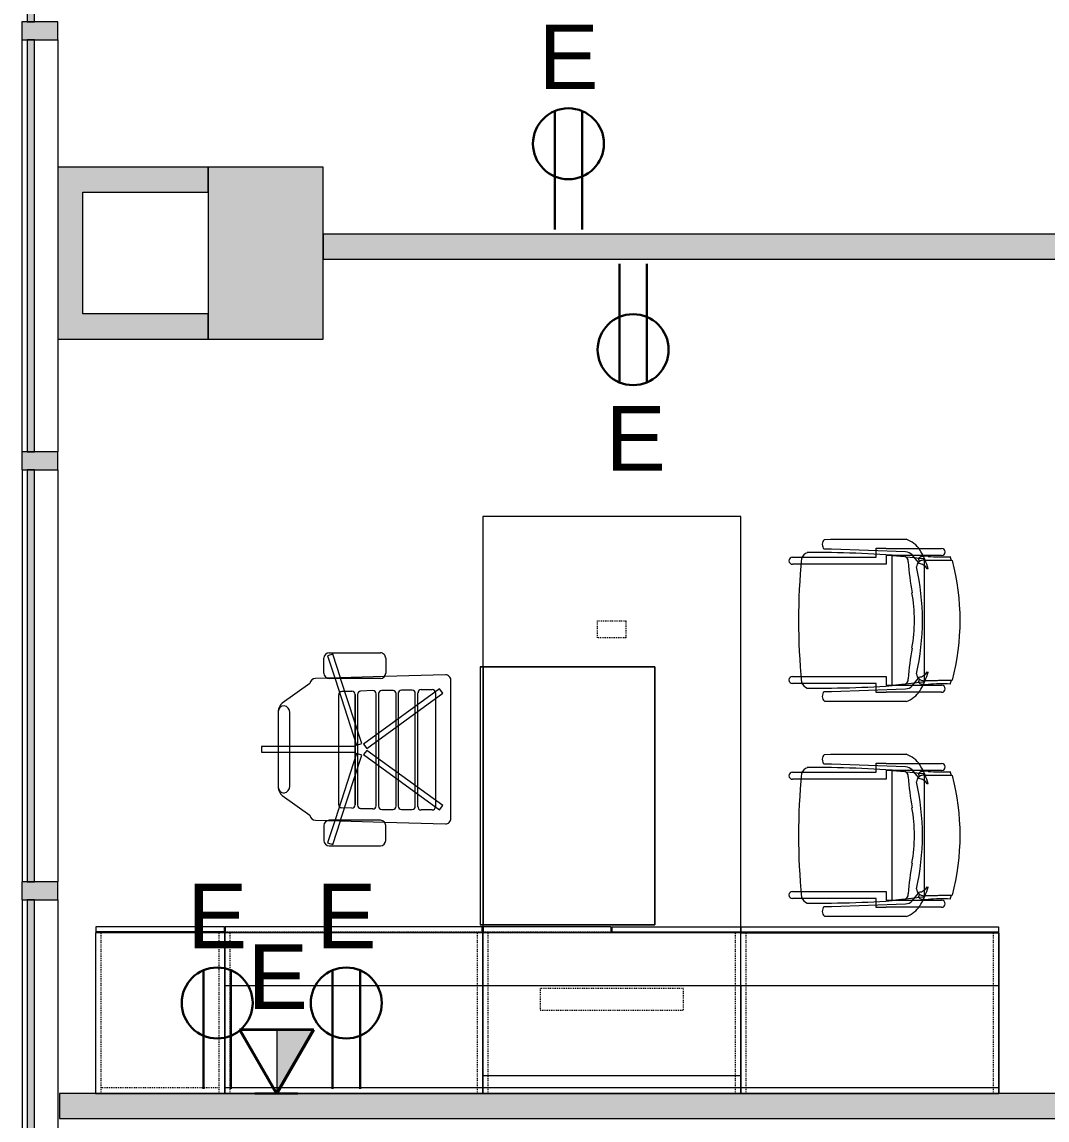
# Model space of a CAD drawing. Header units: inches. Extents: x 1180 to 3050, y -149 to 1363.
# Drawn here: x 1180.4 to 1323.4, y 482.8 to 636 of the extents above; entities that cross this region are included whole.
import ezdxf

# ---------------------------------------------------------------- set-up
doc = ezdxf.new("R2010")
doc.units = ezdxf.units.IN
doc.header["$MEASUREMENT"] = 0
doc.linetypes.add('Dash', pattern=[0.25, 0.125, -0.125])
for name, color, linetype, lineweight in [('A-ANNO-NOTE', 131, 'Continuous', 30), ('A-COLS', 52, 'Continuous', 13), ('A-GLAZ-CURT', 52, 'Continuous', 13), ('A-GLAZ-CWMG', 51, 'Continuous', 13), ('A-WALL-PATT', 111, 'Continuous', 13), ('I-FURN', 30, 'Continuous', 9), ('I-FURN-PNLS', 30, 'Dash', 9), ('I-WALL', 2, 'Continuous', 13)]:
    doc.layers.add(name, color=color, linetype=linetype, lineweight=lineweight)
doc.styles.add('Swis721 Lt BT', font='swissl.ttf', dxfattribs={"height": 9})

# ---------------------------------------------------------------- blocks, each defined once
blk = doc.blocks.new('Column Set - Column Set-6509051-FIRST FLOOR POWER _ SIGNAL')
at = {"layer": 'A-COLS', "lineweight": 9}
h = blk.add_hatch(color=7, dxfattribs=at)
h.paths.add_polyline_path([(3038.48, -123.25), (3038.48, -107.25), (3019.98, -107.25), (3019.98, -123.25)], flags=0)
h.paths.add_polyline_path([(2642.36, -123.25), (2651.67, -123.25), (2651.67, -107.25), (2642.36, -107.25)], flags=0)
h.paths.add_polyline_path([(2666.36, -123.25), (2666.36, -107.25), (2655.17, -107.25), (2655.17, -123.25)], flags=0)
h.paths.add_polyline_path([(2411.67, -123.25), (2411.67, -107.25), (2402.36, -107.25), (2402.36, -123.25)], flags=0)
h.paths.add_polyline_path([(2426.36, -123.25), (2426.36, -107.25), (2415.17, -107.25), (2415.17, -123.25)], flags=0)
h.paths.add_polyline_path([(2175.17, -123.25), (2186.36, -123.25), (2186.36, -107.25), (2175.17, -107.25), (2175.17, -115.8)], flags=0)
h.paths.add_polyline_path([(2162.36, -123.25), (2171.67, -123.25), (2171.67, -107.25), (2162.36, -107.25)], flags=0)
h.paths.add_polyline_path([(1922.3, -123.25), (1931.67, -123.25), (1931.67, -107.25), (1922.3, -107.25)], flags=0)
h.paths.add_polyline_path([(1935.17, -123.25), (1946.3, -123.25), (1946.3, -107.25), (1935.17, -107.25), (1935.17, -115.84)], flags=0)
h.paths.add_polyline_path([(1586.3, -123.25), (1586.3, -107.25), (1562.3, -107.25), (1562.3, -123.25), (1566.26, -123.25)], flags=0)
h.paths.add_polyline_path([(1571.47, 54.24), (1582.78, 65.55), (1565.81, 82.52), (1554.5, 71.21), (1567.73, 57.98)], flags=0)
h.paths.add_polyline_path([(3038.48, 111.75), (3038.48, 135.75), (3019.98, 135.75), (3019.98, 111.75), (3020.29, 111.75)], flags=0)
h.paths.add_polyline_path([(2642.36, 111.75), (2666.36, 111.75), (2666.36, 117.5), (2666.31, 117.5), (2666.31, 123.5), (2666.36, 123.5), (2666.36, 135.75), (2642.36, 135.75)], flags=0)
h.paths.add_polyline_path([(2882.36, 111.75), (2906.36, 111.75), (2906.36, 116.09), (2906.29, 116.09), (2906.29, 135.75), (2882.36, 135.75), (2882.36, 117.5)], flags=0)
h.paths.add_polyline_path([(2402.36, 111.75), (2426.36, 111.75), (2426.36, 135.75), (2402.36, 135.75), (2402.36, 123.07)], flags=0)
h.paths.add_polyline_path([(2162.36, 111.75), (2186.36, 111.75), (2186.36, 135.75), (2162.36, 135.75)], flags=0)
h.paths.add_polyline_path([(1922.3, 111.75), (1946.3, 111.75), (1946.3, 135.75), (1922.3, 135.75)], flags=0)
h.paths.add_polyline_path([(1681.4, 111.75), (1705.4, 111.75), (1705.4, 135.75), (1681.4, 135.75)], flags=0)
h.paths.add_polyline_path([(1401.76, 223.95), (1413.08, 235.26), (1396.11, 252.23), (1384.79, 240.92), (1398.32, 227.38)], flags=0)
h.paths.add_polyline_path([(1206.4, 231.75), (1222.4, 231.75), (1222.4, 255.75), (1206.4, 255.75)], flags=0)
h.paths.add_polyline_path([(3038.48, 351.75), (3038.48, 375.75), (3019.98, 375.75), (3019.98, 351.75), (3020.29, 351.75)], flags=0)
h.paths.add_polyline_path([(2886.54, 351.75), (2906.29, 351.75), (2906.29, 360.9), (2906.36, 360.9), (2906.36, 366.59), (2906.29, 366.59), (2906.29, 375.75), (2882.36, 375.75), (2882.36, 351.75)], flags=0)
h.paths.add_polyline_path([(2666.31, 351.75), (2666.36, 351.75), (2666.36, 364), (2666.31, 364), (2666.31, 370), (2666.36, 370), (2666.36, 375.75), (2642.36, 375.75), (2642.36, 351.75)], flags=0)
h.paths.add_polyline_path([(2402.36, 351.75), (2426.36, 351.75), (2426.36, 375.75), (2402.36, 375.75)], flags=0)
h.paths.add_polyline_path([(2178.1, 351.75), (2186.36, 351.75), (2186.36, 373.75), (2162.36, 373.75), (2162.36, 351.75), (2169.13, 351.75)], flags=0)
h.paths.add_polyline_path([(1946.3, 351.75), (1946.3, 373.75), (1922.3, 373.75), (1922.3, 351.75)], flags=0)
h.paths.add_polyline_path([(1465.4, 351.75), (1465.4, 375.75), (1441.4, 375.75), (1441.4, 351.75)], flags=0)
h.paths.add_polyline_path([(2014.17, 433.88), (2016.66, 439.88), (2008.17, 439.88)], flags=0)
h.paths.add_polyline_path([(2016.66, 439.88), (2020.17, 439.88), (2031.14, 450.85), (2024.07, 457.92), (2011.34, 445.19), (2015.59, 440.95)], flags=0)
h.paths.add_polyline_path([(2067.91, 487.62), (2084.88, 504.59), (2077.81, 511.66), (2060.84, 494.69), (2063.67, 491.86)], flags=0)
h.paths.add_polyline_path([(2163.48, 511.88), (2186.36, 511.88), (2186.36, 535.75), (2162.36, 535.75), (2162.36, 512.6)], flags=0)
h.paths.add_polyline_path([(1930.03, 518.02), (1947, 534.99), (1939.93, 542.07), (1922.95, 525.09), (1927.2, 520.85)], flags=0)
h.paths.add_polyline_path([(2118.15, 553.34), (2129.47, 564.66), (2120.98, 573.14), (2109.67, 561.83), (2113.69, 557.8)], flags=0)
h.paths.add_polyline_path([(1983.77, 571.76), (2000.74, 588.73), (1993.67, 595.81), (1976.69, 578.83), (1978.11, 577.42)], flags=0)
h.paths.add_polyline_path([(1856.49, 591.56), (1873.46, 608.53), (1866.39, 615.6), (1849.42, 598.63), (1856.08, 591.97)], flags=0)
h.paths.add_polyline_path([(2886.54, 591.75), (2906.29, 591.75), (2906.29, 611.15), (2906.36, 611.15), (2906.36, 615.75), (2882.36, 615.75), (2882.36, 591.75)], flags=0)
h.paths.add_polyline_path([(3038.48, 591.75), (3038.48, 615.75), (3019.98, 615.75), (3019.98, 591.75), (3036.81, 591.75)], flags=0)
h.paths.add_polyline_path([(2666.36, 591.75), (2666.36, 615.75), (2642.36, 615.75), (2642.36, 591.75), (2661.13, 591.75)], flags=0)
h.paths.add_polyline_path([(2426.36, 591.75), (2426.36, 615.75), (2402.36, 615.75), (2402.36, 591.75), (2408.36, 591.75)], flags=0)
h.paths.add_polyline_path([(1684.58, 591.75), (1705.35, 591.75), (1705.35, 615.75), (1704.32, 615.75), (1704.32, 615.57), (1696.32, 615.57), (1696.32, 615.75), (1681.4, 615.75), (1681.4, 591.75)], flags=0)
h.paths.add_polyline_path([(1465.4, 591.75), (1465.4, 615.75), (1441.4, 615.75), (1441.4, 591.75), (1456.03, 591.75)], flags=0)
h.paths.add_polyline_path([(1206.4, 591.75), (1222.4, 591.75), (1222.4, 615.75), (1206.4, 615.75), (1206.4, 605)], flags=0)
h.paths.add_polyline_path([(1910.23, 645.3), (1927.2, 662.27), (1920.13, 669.34), (1903.16, 652.37)], flags=0)
h.paths.add_polyline_path([(1783.65, 664.39), (1800.63, 681.37), (1793.55, 688.44), (1776.58, 671.47)], flags=0)
h.paths.add_polyline_path([(2056.6, 665.81), (2065.08, 674.29), (2048.11, 691.26), (2039.63, 682.78), (2049.29, 673.12)], flags=0)
h.paths.add_polyline_path([(1837.39, 718.13), (1854.37, 735.11), (1847.29, 742.18), (1830.32, 725.21), (1834.57, 720.96)], flags=0)
h.paths.add_polyline_path([(1990.13, 732.28), (1998.62, 740.76), (1981.64, 757.73), (1973.16, 749.25), (1989.31, 733.09)], flags=0)
h.paths.add_polyline_path([(2163.86, 743.75), (2180.44, 743.75), (2183.07, 761.75), (2160.36, 761.75), (2160.36, 744.08)], flags=0)
h.paths.add_polyline_path([(2184.36, 743.75), (2184.36, 761.75), (2183.36, 761.75), (2183.36, 743.75)], flags=0)
h.paths.add_polyline_path([(1705.4, 831.75), (1705.4, 855.75), (1681.4, 855.75), (1681.4, 831.75)], flags=0)
h.paths.add_polyline_path([(1206.4, 831.75), (1222.4, 831.75), (1222.4, 855.75), (1206.4, 855.75)], flags=0)
h.paths.add_polyline_path([(1465.4, 831.75), (1465.4, 855.75), (1441.4, 855.75), (1441.4, 831.75)], flags=0)
h.paths.add_polyline_path([(3019.98, 853.75), (3038.48, 853.75), (3038.48, 871.75), (3043.98, 874.5), (3043.98, 877.75), (3019.98, 877.75), (3019.98, 862.5)], flags=0)
h.paths.add_polyline_path([(2882.36, 853.75), (2906.36, 853.75), (2906.36, 877.75), (2882.36, 877.75), (2882.36, 865.49)], flags=0)
h.paths.add_polyline_path([(2650.11, 853.75), (2666.36, 853.75), (2666.36, 877.75), (2642.36, 877.75), (2642.36, 853.75)], flags=0)
h.paths.add_polyline_path([(2402.36, 853.75), (2426.36, 853.75), (2426.36, 877.75), (2402.36, 877.75)], flags=0)
h.paths.add_polyline_path([(2184.36, 859.75), (2184.36, 877.75), (2160.36, 877.75), (2160.36, 859.75), (2178.1, 859.75)], flags=0)
h.paths.add_polyline_path([(1946.9, 871.75), (1946.9, 895.75), (1928.9, 895.75), (1928.9, 871.75)], flags=0)
h.paths.add_polyline_path([(1922.9, 1071.75), (1946.9, 1071.75), (1946.9, 1095.75), (1922.9, 1095.75)], flags=0)
h.paths.add_polyline_path([(1705.4, 1071.75), (1705.4, 1095.75), (1681.4, 1095.75), (1681.4, 1071.75)], flags=0)
h.paths.add_polyline_path([(1441.4, 1071.75), (1465.4, 1071.75), (1465.4, 1095.75), (1441.4, 1095.75), (1441.4, 1073.89)], flags=0)
h.paths.add_polyline_path([(1212.03, 1071.75), (1222.4, 1071.75), (1222.4, 1095.75), (1206.4, 1095.75), (1206.4, 1071.75), (1208.68, 1071.75)], flags=0)
h.paths.add_polyline_path([(1922.9, 1191.75), (1946.9, 1191.75), (1946.9, 1215.75), (1922.9, 1215.75)], flags=0)
h.paths.add_polyline_path([(1946.9, 1338.25), (1946.9, 1356.25), (1940.4, 1356.25), (1938.9, 1354.75), (1922.9, 1354.75), (1922.9, 1338.25)], flags=0)
h.paths.add_polyline_path([(1799.9, 1338.25), (1823.9, 1338.25), (1823.87, 1354.75), (1799.9, 1354.75)], flags=0)
h.paths.add_polyline_path([(1705.4, 1338.25), (1705.4, 1354.75), (1681.4, 1354.75), (1681.4, 1338.25), (1695.06, 1338.25)], flags=0)
h.paths.add_polyline_path([(1566.26, 1338.25), (1586.9, 1338.25), (1586.9, 1354.75), (1562.9, 1354.75), (1562.9, 1338.25)], flags=0)
h.paths.add_polyline_path([(1185.4, 1338.25), (1222.4, 1338.25), (1222.4, 1354.75), (1185.4, 1354.75)], flags=0)
h.paths.add_polyline_path([(1445.44, 1338.25), (1465.4, 1338.25), (1465.4, 1354.75), (1441.4, 1354.75), (1441.4, 1338.25)], flags=0)
h.paths.add_polyline_path([(1340.84, 1338.25), (1343.9, 1338.25), (1343.9, 1354.75), (1319.9, 1354.75), (1319.9, 1338.25)], flags=0)
at = {"layer": 'A-COLS', "color": 8, "lineweight": 20}
for p, q in [((1222.4, 615.75), (1206.4, 615.75)), ((1206.4, 615.75), (1206.4, 591.75)), ((1222.4, 591.75), (1222.4, 615.75)), ((1206.4, 591.75), (1222.4, 591.75))]:
    blk.add_line(p, q, dxfattribs=at)
blk = doc.blocks.new('System Panel - Glazed-6522019-FIRST FLOOR POWER _ SIGNAL')
at = {"layer": 'A-GLAZ-CURT', "lineweight": 9}
blk.add_hatch(color=7, dxfattribs=at).paths.add_polyline_path([(-28.75, 1.75), (-28.75, 0.75), (28.75, 0.75), (28.75, 1.75), (4.96, 1.75)], flags=0)
at = {"layer": 'A-GLAZ-CURT', "color": 8, "lineweight": 20}
for p, q in [((28.75, 1.75), (-28.75, 1.75)), ((-28.75, 1.75), (-28.75, 0.75)), ((28.75, 0.75), (28.75, 1.75)), ((-28.75, 0.75), (28.75, 0.75))]:
    blk.add_line(p, q, dxfattribs=at)
blk = doc.blocks.new('Rectangular Mullion - 2_5_ x 5_ rectangular-6520307-FIRST FLOOR POWER _ SIGNAL')
at = {"layer": 'A-GLAZ-CWMG', "lineweight": 9}
blk.add_hatch(color=7, dxfattribs=at).paths.add_polyline_path([(1.25, -2.5), (-1.25, -2.5), (-1.25, 2.5), (1.25, 2.5), (1.25, -1.75)], flags=0)
at = {"layer": 'A-GLAZ-CWMG', "color": 8, "lineweight": 20}
for p, q in [((-1.25, 2.5), (1.25, 2.5)), ((-1.25, -2.5), (-1.25, 2.5)), ((1.25, 2.5), (1.25, -2.5)), ((1.25, -2.5), (-1.25, -2.5))]:
    blk.add_line(p, q, dxfattribs=at)
blk = doc.blocks.new('Rectangular Mullion - 2_5_ x 5_ rectangular-V6-FIRST FLOOR POWER _ SIGNAL')
at = {"layer": 'A-GLAZ-CWMG', "lineweight": 9}
for p, q in [((1180.4, 1113.5), (1180.4, 1056)), ((1185.4, 1113.5), (1185.4, 1095.75)), ((1185.4, 1071.75), (1185.4, 1056))]:
    blk.add_line(p, q, dxfattribs=at)
blk = doc.blocks.new('Rectangular Mullion - 2_5_ x 5_ rectangular-V4-FIRST FLOOR POWER _ SIGNAL')
at = {"layer": 'A-GLAZ-CWMG', "lineweight": 9}
for p, q in [((1814.67, -144.25), (1872.17, -144.25)), ((1814.67, -149.25), (1872.17, -149.25))]:
    blk.add_line(p, q, dxfattribs=at)
blk = doc.blocks.new('F - EXECUTIVE DESK 2 - F - EXECUTIVE DESK 2-6732551-FIRST FLOOR POWER _ SIGNAL')
at = {"layer": 'I-FURN'}
for p, q in [((47.63, 66.85), (47.63, 64.52)), ((48.38, 66.85), (47.63, 66.85)), ((48.38, 64.52), (48.38, 66.85)), ((53.31, 64.52), (42.69, 64.52)), ((53.27, 64.52), (42.73, 64.52)), ((47.63, 64.52), (47.63, 53.75)), ((48.38, 53.75), (48.38, 64.52)), ((41.56, 63.98), (38.81, 60.13)), ((42.87, 62.9), (53.13, 62.9)), ((57.19, 60.13), (54.44, 63.98)), ((38.11, 59.31), (38.06, 57.65)), ((57.94, 57.65), (57.89, 59.31)), ((34.54, 57.42), (34.54, 50.28)), ((34.95, 57.64), (34.71, 56.92)), ((34.71, 56.92), (38.01, 55.85)), ((38.04, 56.63), (34.95, 57.64)), ((37.36, 58.17), (35.28, 58.17)), ((38.06, 57.42), (37.84, 49.74)), ((38.06, 57.65), (38.06, 57.47)), ((38.11, 50.28), (38.11, 57.42)), ((57.9, 50.28), (57.9, 57.42)), ((57.94, 57.47), (57.94, 57.65)), ((58.16, 49.74), (57.94, 57.42)), ((61.06, 57.64), (57.96, 56.63)), ((57.99, 55.85), (61.29, 56.92)), ((58.64, 58.17), (60.72, 58.17)), ((61.29, 56.92), (61.06, 57.64)), ((61.47, 57.42), (61.47, 50.28)), ((38.01, 55.85), (38.11, 55.82)), ((38.11, 56.61), (38.04, 56.63)), ((38.11, 55.82), (47.17, 52.87)), ((47.41, 53.59), (38.15, 56.6)), ((39.8, 54.24), (39.84, 55.66)), ((39.8, 54.24), (39.84, 55.66)), ((40.28, 56.09), (55.63, 56.09)), ((40.28, 56.09), (55.63, 56.09)), ((57.85, 56.6), (48.6, 53.59)), ((48.83, 52.87), (57.9, 55.82)), ((56.07, 55.66), (56.11, 54.24)), ((56.11, 54.24), (56.07, 55.66)), ((57.96, 56.63), (57.9, 56.61)), ((57.9, 55.82), (57.99, 55.85)), ((55.67, 53.79), (40.24, 53.79)), ((40.24, 53.79), (55.67, 53.79)), ((47.63, 53.75), (48.38, 53.75)), ((47.26, 52.62), (39.56, 42.02)), ((39.76, 53.03), (39.68, 51.34)), ((39.68, 51.34), (39.76, 53.03)), ((40.16, 41.57), (47.86, 52.17)), ((55.67, 53.45), (40.2, 53.45)), ((55.67, 53.45), (40.2, 53.45)), ((47.17, 52.87), (47.41, 53.59)), ((47.86, 52.17), (47.26, 52.62)), ((48.74, 52.62), (48.14, 52.17)), ((48.14, 52.17), (55.84, 41.57)), ((48.6, 53.59), (48.83, 52.87)), ((56.44, 42.02), (48.74, 52.62)), ((56.19, 51.34), (56.11, 53.03)), ((56.19, 51.34), (56.11, 53.03)), ((40.12, 50.88), (55.75, 50.88)), ((40.12, 50.88), (55.75, 50.88)), ((35.28, 49.53), (37.36, 49.53)), ((37.84, 49.71), (37.6, 41.21)), ((39.61, 50.08), (39.61, 48.51)), ((39.61, 50.08), (39.61, 48.51)), ((55.78, 50.52), (40.06, 50.52)), ((55.78, 50.52), (40.06, 50.52)), ((56.22, 48.51), (56.22, 50.08)), ((56.22, 48.51), (56.22, 50.08)), ((58.4, 41.21), (58.16, 49.71)), ((60.72, 49.53), (58.64, 49.53)), ((40.06, 48.07), (55.78, 48.07)), ((40.06, 48.07), (55.78, 48.07)), ((55.82, 47.79), (40.06, 47.79)), ((55.82, 47.79), (40.06, 47.79)), ((39.61, 47.35), (39.61, 45.85)), ((39.61, 47.35), (39.61, 45.85)), ((56.26, 45.85), (56.26, 47.35)), ((56.26, 45.85), (56.26, 47.35)), ((39.55, 43.05), (39.55, 44.59)), ((39.55, 43.05), (39.55, 44.59)), ((39.99, 45.03), (55.9, 45.03)), ((39.99, 45.03), (55.9, 45.03)), ((40.06, 45.41), (55.82, 45.41)), ((40.06, 45.41), (55.82, 45.41)), ((56.35, 44.59), (56.35, 43.05)), ((56.35, 44.59), (56.35, 43.05)), ((39.56, 42.02), (40.16, 41.57)), ((55.91, 42.61), (39.99, 42.61)), ((55.91, 42.61), (39.99, 42.61)), ((55.84, 41.57), (56.44, 42.02)), ((38.35, 40.44), (57.65, 40.44)), ((59.5, 36.37), (23.5, 36.37)), ((23.5, 36), (23.5, 36.37)), ((23.5, 36.37), (23.5, 36.17)), ((23.5, 36), (23.5, 36.18)), ((23.5, 36.18), (23.5, 36.13)), ((23.5, 36.1), (23.5, 36)), ((23.5, 36.08), (23.5, 36.02)), ((23.5, 36), (23.5, 35.94)), ((23.5, 35.87), (23.5, 36)), ((23.5, 35.93), (23.5, 35.99)), ((23.5, 35.99), (23.5, 35.87)), ((23.5, 35.94), (23.5, 35.87)), ((23.5, 35.87), (23.5, 35.93)), ((23.5, 12), (23.5, 35.87)), ((23.5, 35.87), (59.5, 35.87)), ((23.5, 35.87), (59.5, 35.87)), ((23.5, 35.86), (23.5, 12)), ((59.5, 36.17), (59.5, 36.37)), ((59.5, 36.37), (59.5, 36)), ((59.5, 36.17), (59.5, 36.18)), ((59.5, 36.18), (59.5, 36)), ((59.5, 36.13), (59.5, 36.17)), ((59.5, 36), (59.5, 36.1)), ((59.5, 36.02), (59.5, 36.08)), ((59.5, 36), (59.5, 35.87)), ((59.5, 35.94), (59.5, 36)), ((59.5, 35.87), (59.5, 35.99)), ((59.5, 35.99), (59.5, 35.93)), ((59.5, 35.87), (59.5, 35.94)), ((59.5, 35.93), (59.5, 35.87)), ((59.5, 35.87), (59.5, 12)), ((59.5, 12), (59.5, 35.86)), ((59.5, 12), (23.5, 12)), ((59.5, 12), (23.5, 12))]:
    blk.add_line(p, q, dxfattribs=at)
for centre, radius, start, end in [((42.72, 63.02), 1.5, 91.3656, 140.4552), ((42.73, 63.71), 0.819, 90, 180), ((53.27, 63.71), 0.819, 0, 90), ((53.28, 63.02), 1.5, 39.5448, 88.6344), ((42.87, 63.87), 0.972, 190, 270), ((53.13, 63.87), 0.972, 270, 350), ((38.97, 59.29), 0.861, 100.7088, 178.3747), ((57.03, 59.29), 0.861, 1.6253, 79.2912), ((35.28, 57.42), 0.746, 90, 180), ((37.36, 57.42), 0.746, 0, 90), ((58.64, 57.42), 0.746, 90, 180), ((60.72, 57.42), 0.746, 360, 90), ((35.28, 50.28), 0.746, 180, 270), ((37.36, 50.28), 0.746, 270, 0), ((58.64, 50.28), 0.746, 180, 270), ((60.72, 50.28), 0.746, 270, 0), ((38.35, 41.19), 0.75, 178.3747, 270), ((57.65, 41.19), 0.75, 270, 1.6253)]:
    blk.add_arc(centre, radius, start, end, dxfattribs=at)
for centre, major_axis, ratio, start_param, end_param in [((40.28, 55.65), (0.441, 0), 0.99965, 1.570796, 3.116145), ((40.28, 55.65), (0.441, 0), 0.99965, 1.570796, 3.116145), ((55.63, 55.65), (0.441, 0), 0.99965, 0.025448, 1.570796), ((55.63, 55.65), (0.441, 0), 0.99965, 0.025448, 1.570796), ((40.24, 54.23), (0.441, 0), 0.99965, 3.116145, 4.712389), ((40.24, 54.23), (0.441, 0), 0.99965, 3.116145, 4.712389), ((55.67, 54.23), (0.441, 0), 0.99965, 4.712389, 6.308633), ((55.67, 54.23), (0.441, 0), 0.99965, 4.712389, 6.308633), ((40.2, 53.01), (0.441, 0), 0.998574, 1.570796, 3.092009), ((40.2, 53.01), (0.441, 0), 0.998574, 1.570796, 3.092009), ((55.67, 53.01), (0.441, 0), 0.998574, 0.049584, 1.570796), ((55.67, 53.01), (0.441, 0), 0.998574, 0.049584, 1.570796), ((40.12, 51.32), (0.441, 0), 0.998574, 3.092009, 4.712389), ((40.12, 51.32), (0.441, 0), 0.998574, 3.092009, 4.712389), ((55.75, 51.32), (0.441, 0), 0.998574, 4.712389, 6.332769), ((55.75, 51.32), (0.441, 0), 0.998574, 4.712389, 6.332769), ((40.06, 50.08), (0.441, 0), 0.999403, 1.570796, 3.141593), ((40.06, 50.08), (0.441, 0), 0.999403, 1.570796, 3.141593), ((55.78, 50.08), (0.441, 0), 0.999403, 0, 1.570796), ((55.78, 50.08), (0.441, 0), 0.999403, 0, 1.570796), ((40.06, 48.51), (0.441, 0), 0.999403, 3.141593, 4.712389), ((40.06, 48.51), (0.441, 0), 0.999403, 3.141593, 4.712389), ((40.06, 47.35), (0.441, 0), 0.999591, 1.570796, 3.141593), ((40.06, 47.35), (0.441, 0), 0.999591, 1.570796, 3.141593), ((55.78, 48.51), (0.441, 0), 0.999403, 4.712389, 6.283185), ((55.78, 48.51), (0.441, 0), 0.999403, 4.712389, 6.283185), ((55.82, 47.35), (0.441, 0), 0.999591, 0, 1.570796), ((55.82, 47.35), (0.441, 0), 0.999591, 0, 1.570796), ((39.99, 44.59), (0.441, 0), 0.994522, 1.570796, 3.141593), ((39.99, 44.59), (0.441, 0), 0.994522, 1.570796, 3.141593), ((40.06, 45.85), (0.441, 0), 0.999591, 3.141593, 4.712389), ((40.06, 45.85), (0.441, 0), 0.999591, 3.141593, 4.712389), ((55.82, 45.85), (0.441, 0), 0.999591, 4.712389, 6.283185), ((55.82, 45.85), (0.441, 0), 0.999591, 4.712389, 6.283185), ((55.9, 44.59), (0.442, 0), 0.994522, 0, 1.570796), ((55.9, 44.59), (0.442, 0), 0.994522, 0, 1.570796), ((39.99, 43.05), (0.441, 0), 0.994522, 3.141593, 4.712389), ((39.99, 43.05), (0.441, 0), 0.994522, 3.141593, 4.712389), ((55.91, 43.05), (0.441, 0), 0.994522, 4.712389, 6.283185), ((55.91, 43.05), (-0.441, 0), 0.994522, 1.570796, 3.141593)]:
    blk.add_ellipse(centre, major_axis=major_axis, ratio=ratio, start_param=start_param, end_param=end_param, dxfattribs=at)
at = {"layer": 'I-FURN-PNLS', "linetype": 'Continuous'}
for p, q in [((0, 90), (0, 72)), ((22.38, 90), (0, 90)), ((22.38, 72), (22.38, 90)), ((22.53, 89.94), (23.28, 89.94)), ((22.53, 72.06), (22.53, 89.94)), ((23.28, 89.94), (23.28, 72.06)), ((23.28, 72.06), (22.53, 72.06)), ((0, 72), (0, 0)), ((15, 72), (0, 72)), ((0, 72), (0, 0)), ((0.75, 72), (0, 72)), ((0.75, 72), (0, 72)), ((0, 72), (0, 0)), ((0, 72), (0, 0)), ((0.75, 72), (0, 72)), ((0, 72), (22.38, 72)), ((0, 72), (0, 36)), ((0.75, 72), (0, 72)), ((0.75, 0), (0.75, 72)), ((0.75, 0), (0.75, 72)), ((0.75, 0), (0.75, 72)), ((15, 72), (0.75, 72)), ((15, 72), (0.75, 72)), ((15, 0), (15, 72)), ((22.38, 72), (15, 72)), ((22.38, 72), (15, 72)), ((22.38, 36), (22.38, 72)), ((22.38, 36), (22.38, 72)), ((22.5, 71.94), (22.5, 36.06)), ((23.25, 71.94), (22.5, 71.94)), ((23.25, 36.06), (23.25, 71.94)), ((0, 36), (0.75, 36)), ((0, 36), (0, 0)), ((0.75, 36), (0, 36)), ((0.75, 36), (2.5, 36)), ((2.5, 36), (0.75, 36)), ((15, 36), (2.5, 36)), ((2.5, 36), (2.5, 0)), ((2.5, 36), (15, 36)), ((15, 36), (2.5, 36)), ((80.5, 36), (15, 36)), ((15, 36), (22.38, 36)), ((22.38, 36), (15, 36)), ((22.38, 0), (22.38, 36)), ((22.38, 0), (22.38, 36)), ((22.5, 36.06), (23.25, 36.06)), ((23.25, 35.94), (22.5, 35.94)), ((22.5, 35.94), (22.5, 18.06)), ((23.25, 18.06), (23.25, 35.94)), ((59.5, 36.37), (23.5, 36.37)), ((23.5, 36.37), (23.5, 12)), ((59.5, 12), (59.5, 36.37)), ((80.5, 0), (80.5, 36)), ((22.5, 18.06), (23.25, 18.06)), ((22.5, 17.94), (23.25, 17.94)), ((22.5, 0.06), (22.5, 17.94)), ((23.25, 17.94), (23.25, 0.06)), ((23.5, 12), (59.5, 12)), ((0, 0), (15, 0)), ((0, 0), (0.75, 0)), ((0.75, 0), (2.5, 0)), ((2.5, 0), (15, 0)), ((15, 0), (22.38, 0)), ((23.25, 0.06), (22.5, 0.06)), ((0, 0), (0.75, 0)), ((0, 0), (0.75, 0)), ((0, 0), (0, -27.96)), ((0, 0), (0.75, 0)), ((0, -27.96), (0, 0)), ((0, 0), (0, -36)), ((15, 0), (0, 0)), ((0.75, 0), (2.5, 0)), ((0.75, -36), (0.75, 0)), ((2.5, 0), (15, 0)), ((2.5, 0), (15, 0)), ((15, 0), (80.5, 0)), ((15, 0), (22.38, 0)), ((15, -36), (15, 0)), ((22.38, -36), (22.38, 0)), ((22.38, 0), (22.38, -36)), ((22.5, -0.06), (23.25, -0.06)), ((22.5, -35.94), (22.5, -0.06)), ((23.25, -0.06), (23.25, -35.94)), ((0, -36), (15, -36)), ((15, -36), (0, -36)), ((0, -36), (15, -36)), ((15, -36), (22.38, -36)), ((22.38, -36), (15, -36)), ((23.25, -35.94), (22.5, -35.94))]:
    blk.add_line(p, q, dxfattribs=at)
at = {"layer": 'I-FURN-PNLS'}
for p, q in [((0, 89.25), (22.38, 89.25)), ((0.75, 72.75), (0.75, 89.25)), ((22.53, 89.94), (22.53, 72.06)), ((0, 72.75), (22.38, 72.75)), ((0, 0), (0, 72)), ((0, 36), (0, 72)), ((0, 71.25), (0.75, 71.25)), ((0.75, 71.25), (15, 71.25)), ((15, 71.25), (22.38, 71.25)), ((22.38, 36), (22.38, 72)), ((22.5, 36.06), (22.5, 71.94)), ((0, 36.75), (0.75, 36.75)), ((0, 0), (0, 36)), ((0, 35.25), (0.75, 35.25)), ((0.75, 36.75), (15, 36.75)), ((0.75, 35.25), (2.5, 35.25)), ((2.5, 35.25), (15, 35.25)), ((15, 36.75), (22.38, 36.75)), ((15, 35.25), (22.38, 35.25)), ((22.38, 0), (22.38, 36)), ((22.5, 18.06), (22.5, 35.94)), ((11.63, 28), (11.63, 8)), ((14.63, 28), (11.63, 28)), ((14.63, 8), (14.63, 28)), ((63.57, 19.97), (65.93, 19.97)), ((63.57, 16.03), (63.57, 19.97)), ((65.93, 19.97), (65.93, 16.03)), ((22.5, 17.94), (22.5, 0.06)), ((65.93, 16.03), (63.57, 16.03)), ((11.63, 8), (14.63, 8)), ((0, 0.75), (0.75, 0.75)), ((0.75, 0.75), (2.5, 0.75)), ((2.5, 0.75), (15, 0.75)), ((15, 0.75), (22.38, 0.75)), ((22.38, 0), (22.38, -36)), ((0, 0), (0, -36)), ((0, -0.75), (15, -0.75)), ((15, -0.75), (22.38, -0.75)), ((22.5, -0.06), (22.5, -35.94)), ((0, -35.25), (15, -35.25)), ((15, -35.25), (22.38, -35.25))]:
    blk.add_line(p, q, dxfattribs=at)
blk = doc.blocks.new('F-Haworth_Chair_X99-Seminar - X99 Seminar Chair with Glides-6752844-FIRST FLOOR POWER _ SIGNAL')
at = {"layer": 'I-FURN'}
for p, q in [((-8.82, 9.44), (-8.82, 10.78)), ((-7.83, 10.78), (-7.83, 9.57)), ((7.83, 9.57), (7.83, 10.78)), ((8.82, 10.78), (8.82, 9.44)), ((-8.82, -0.89), (-8.82, 9.44)), ((-7.83, 9.57), (-7.83, -2.27)), ((7.83, -2.27), (7.83, 9.57)), ((8.82, 9.44), (8.82, -0.89)), ((-11.32, 5.48), (-11.3, 6.32)), ((-9.92, 6.36), (-9.92, 5.36)), ((9.92, 5.36), (9.92, 6.36)), ((11.3, 6.32), (11.32, 5.48)), ((-11.32, -5.06), (-11.32, 5.48)), ((-9.92, 5.36), (-9.57, -4.97)), ((9.57, -4.97), (9.92, 5.36)), ((11.32, 5.48), (11.32, -5.06)), ((-10.07, -0.89), (-9.71, -0.89)), ((-10.07, -2.27), (-10.07, -0.89)), ((-9.71, -0.89), (-9.2, -0.89)), ((-9.2, -0.89), (-8.82, -0.89)), ((8.82, -0.89), (9.2, -0.89)), ((9.2, -0.89), (9.71, -0.89)), ((9.71, -0.89), (10.07, -0.89)), ((10.07, -0.89), (10.07, -2.27)), ((-10.04, -2.27), (-10.07, -2.27)), ((-10.04, -4.99), (-10.04, -2.27)), ((-9.04, -2.27), (-9.04, -3.12)), ((-7.83, -2.27), (-9.04, -2.27)), ((9.04, -2.27), (7.83, -2.27)), ((9.04, -3.12), (9.04, -2.27)), ((10.04, -2.27), (10.04, -4.99)), ((10.07, -2.27), (10.04, -2.27)), ((-9.07, -3.12), (9.07, -3.12)), ((-9.07, -3.2), (-9.07, -3.12)), ((-8.9, -4.8), (-9.07, -3.2)), ((-9.04, -3.12), (-9.04, -3.43)), ((-9.04, -3.43), (-9.04, -3.62)), ((-9.04, -3.62), (-9.04, -5.99)), ((9.07, -3.2), (8.9, -4.8)), ((9.04, -3.43), (9.04, -3.12)), ((9.04, -3.62), (9.04, -3.43)), ((9.04, -5.99), (9.04, -3.62)), ((9.07, -3.12), (9.07, -3.2)), ((-10.04, -6.81), (-10.04, -5)), ((-9.13, -5.92), (-8.07, -6.77)), ((-9.04, -5.99), (-9.04, -7.4)), ((-8.88, -4.99), (-8.89, -4.91)), ((-8.75, -6.22), (-8.88, -4.99)), ((8.07, -6.77), (9.13, -5.92)), ((8.88, -4.99), (8.75, -6.22)), ((8.89, -4.91), (8.88, -4.99)), ((9.04, -7.4), (9.04, -5.99)), ((10.04, -5), (10.04, -6.81)), ((-10.04, -10.02), (-10.04, -6.81)), ((-9.04, -7.4), (-9.04, -10.02)), ((-8.68, -6.87), (-8.75, -6.22)), ((-8.62, -7.42), (-8.68, -6.87)), ((-8.6, -7.6), (-8.62, -7.43)), ((-8.61, -6.81), (-8.23, -6.95)), ((-8.49, -7.6), (-8.56, -7.6)), ((-8.42, -7.57), (-8.34, -11.37)), ((-8.34, -11.52), (-8.42, -7.57)), ((-7.65, -7.6), (-8.4, -7.6)), ((-8.03, -6.81), (-7.95, -6.87)), ((7.65, -7.6), (-7.65, -7.6)), ((8.4, -7.6), (7.65, -7.6)), ((7.95, -6.87), (8.03, -6.81)), ((8.23, -6.95), (8.61, -6.81)), ((8.34, -11.37), (8.42, -7.57)), ((8.42, -7.57), (8.34, -11.52)), ((8.56, -7.6), (8.49, -7.6)), ((8.62, -7.43), (8.6, -7.6)), ((8.68, -6.87), (8.62, -7.42)), ((8.75, -6.22), (8.68, -6.87)), ((9.04, -10.02), (9.04, -7.4)), ((10.04, -6.81), (10.04, -10.02)), ((-7.18, -7.99), (-7.21, -8.13)), ((7.21, -8.13), (7.18, -7.99))]:
    blk.add_line(p, q, dxfattribs=at)
for centre, radius, start, end in [((-8.32, 10.78), 0.495, 0, 180), ((8.32, 10.78), 0.495, 0, 180), ((-8.21, 8.28), 1.31, 110.0433, 159.9567), ((0, -75.01), 84.96, 84.1475, 95.8525), ((8.21, 8.28), 1.31, 20.0433, 69.9567), ((144.06, 7.32), 153.52, 179.4749, 184.5213), ((-144.06, 7.32), 153.52, 355.4787, 0.5251), ((-10.58, 5.68), 0.956, 45.8901, 138.1099), ((10.58, 5.68), 0.956, 41.8901, 134.1099), ((-7.87, -3.92), 3.63, 198.1789, 238.0478), ((-8.18, -4.9), 1.39, 182.8013, 227.1078), ((-8.24, -4.59), 0.763, 194.2338, 275.7662), ((-11.32, -48.08), 42.84, 79.9767, 85.7699), ((0, 15.97), 22.19, 259.9767, 280.0233), ((11.32, -48.08), 42.84, 94.2301, 100.0233), ((8.24, -4.59), 0.763, 264.2338, 345.7662), ((8.18, -4.9), 1.39, 312.8922, 357.1987), ((7.87, -3.92), 3.63, 301.9522, 341.8211), ((-4.71, 1.15), 9.61, 238.0478, 243.9964), ((-5.2, -7.86), 3.74, 170.0936, 184.0143), ((-4.71, 1.15), 9.61, 243.9964, 246.4906), ((-8.28, -7.33), 0.613, 122.5427, 170.0936), ((-7.37, -7.55), 1.05, 95.9554, 181.1786), ((-7.37, -7.55), 1.05, 145.2002, 181.1786), ((-6.55, -6.76), 1.38, 185.0878, 212.4248), ((-6.55, -6.76), 1.38, 214.0187, 242.9497), ((0, 26.49), 33.83, 257.2285, 282.7715), ((6.55, -6.76), 1.38, 297.0503, 325.9813), ((7.37, -7.55), 1.05, 358.8214, 84.0446), ((6.55, -6.76), 1.38, 327.5752, 340.4467), ((6.55, -6.76), 1.38, 340.4467, 354.9122), ((7.37, -7.55), 1.05, 358.8214, 34.7998), ((4.71, 1.15), 9.61, 293.5094, 296.0036), ((8.28, -7.33), 0.613, 9.9064, 57.4573), ((5.2, -7.86), 3.74, 355.9857, 9.9064), ((4.71, 1.15), 9.61, 296.0036, 301.9522), ((-36.06, -10.03), 27.2, 357.4882, 4.0143), ((-4.71, 1.15), 9.61, 246.6393, 247.073), ((-4.71, 1.15), 9.61, 247.2631, 254.9334), ((4.71, 1.15), 9.61, 285.0666, 292.7369), ((4.71, 1.15), 9.61, 292.927, 293.3607), ((36.06, -10.03), 27.2, 175.9857, 182.5118), ((-9.54, -10.02), 0.498, 180, 0), ((9.54, -10.02), 0.498, 180, 0), ((0, 20.73), 33.17, 254.4478, 255.4234), ((0, 20.29), 32.89, 255.304, 284.6925), ((0, 20.73), 33.17, 284.5766, 285.5522)]:
    blk.add_arc(centre, radius, start, end, dxfattribs=at)
blk = doc.blocks.new('F-Haworth_Chair_X99-Seminar - X99 Seminar Chair with Glides-V16-FIRST FLOOR POWER _ SIGNAL')
at = {"layer": 'I-FURN'}
for p, q in [((-8.82, 9.44), (-8.82, 10.78)), ((-7.83, 10.78), (-7.83, 9.57)), ((7.83, 9.57), (7.83, 10.78)), ((8.82, 10.78), (8.82, 9.44)), ((-8.82, -0.89), (-8.82, 9.44)), ((-7.83, 9.57), (-7.83, -2.27)), ((7.83, -2.27), (7.83, 9.57)), ((8.82, 9.44), (8.82, -0.89)), ((-11.32, 5.48), (-11.3, 6.32)), ((-9.92, 6.36), (-9.92, 5.36)), ((9.92, 5.36), (9.92, 6.36)), ((11.3, 6.32), (11.32, 5.48)), ((-11.32, -5.06), (-11.32, 5.48)), ((-9.92, 5.36), (-9.57, -4.97)), ((9.57, -4.97), (9.92, 5.36)), ((11.32, 5.48), (11.32, -5.06)), ((-10.07, -0.89), (-9.71, -0.89)), ((-10.07, -2.27), (-10.07, -0.89)), ((-9.71, -0.89), (-9.2, -0.89)), ((-9.2, -0.89), (-8.82, -0.89)), ((8.82, -0.89), (9.2, -0.89)), ((9.2, -0.89), (9.71, -0.89)), ((9.71, -0.89), (10.07, -0.89)), ((10.07, -0.89), (10.07, -2.27)), ((-10.04, -2.27), (-10.07, -2.27)), ((-10.04, -4.99), (-10.04, -2.27)), ((-9.04, -2.27), (-9.04, -3.12)), ((-7.83, -2.27), (-9.04, -2.27)), ((9.04, -2.27), (7.83, -2.27)), ((9.04, -3.12), (9.04, -2.27)), ((10.04, -2.27), (10.04, -4.99)), ((10.07, -2.27), (10.04, -2.27)), ((-9.07, -3.12), (4.33, -3.12)), ((-9.07, -3.2), (-9.07, -3.12)), ((-8.9, -4.8), (-9.07, -3.2)), ((-9.04, -3.12), (-9.04, -3.43)), ((-9.04, -3.43), (-9.04, -3.62)), ((-9.04, -3.62), (-9.04, -5.99)), ((4.35, -3.12), (9.07, -3.12)), ((9.07, -3.2), (8.9, -4.8)), ((9.04, -3.43), (9.04, -3.12)), ((9.04, -3.62), (9.04, -3.43)), ((9.04, -5.99), (9.04, -3.62)), ((9.07, -3.12), (9.07, -3.2)), ((-10.04, -6.81), (-10.04, -5)), ((-9.13, -5.92), (-8.07, -6.77)), ((-9.04, -5.99), (-9.04, -7.4)), ((-8.88, -4.99), (-8.89, -4.91)), ((-8.75, -6.22), (-8.88, -4.99)), ((8.07, -6.77), (9.13, -5.92)), ((8.88, -4.99), (8.75, -6.22)), ((8.89, -4.91), (8.88, -4.99)), ((9.04, -7.4), (9.04, -5.99)), ((10.04, -5), (10.04, -6.81)), ((-10.04, -10.02), (-10.04, -6.81)), ((-9.04, -7.4), (-9.04, -10.02)), ((-8.68, -6.87), (-8.75, -6.22)), ((-8.68, -6.91), (-8.68, -6.87)), ((-8.62, -7.42), (-8.67, -6.92)), ((-8.6, -7.6), (-8.62, -7.43)), ((-8.61, -6.81), (-8.23, -6.95)), ((-8.49, -7.6), (-8.56, -7.6)), ((-8.42, -7.57), (-8.34, -11.37)), ((-8.34, -11.52), (-8.42, -7.57)), ((-7.65, -7.6), (-8.4, -7.6)), ((-8.03, -6.81), (-7.95, -6.87)), ((7.65, -7.6), (-7.65, -7.6)), ((8.4, -7.6), (7.65, -7.6)), ((7.95, -6.87), (8.03, -6.81)), ((8.23, -6.95), (8.61, -6.81)), ((8.34, -11.37), (8.42, -7.57)), ((8.42, -7.57), (8.34, -11.52)), ((8.56, -7.6), (8.49, -7.6)), ((8.62, -7.43), (8.6, -7.6)), ((8.68, -6.87), (8.62, -7.42)), ((8.75, -6.22), (8.68, -6.87)), ((9.04, -10.02), (9.04, -7.4)), ((10.04, -6.81), (10.04, -10.02)), ((-7.18, -7.99), (-7.21, -8.13)), ((7.21, -8.13), (7.18, -7.99))]:
    blk.add_line(p, q, dxfattribs=at)
for centre, radius, start, end in [((-8.32, 10.78), 0.495, 0, 180), ((8.32, 10.78), 0.495, 0, 180), ((-8.21, 8.28), 1.31, 110.0433, 159.9567), ((0, -75.01), 84.96, 84.1475, 95.8525), ((8.21, 8.28), 1.31, 20.0433, 69.9567), ((144.06, 7.32), 153.52, 179.4749, 184.5213), ((-144.06, 7.32), 153.52, 355.4787, 0.5251), ((-10.58, 5.68), 0.956, 45.8901, 138.1099), ((10.58, 5.68), 0.956, 41.8901, 134.1099), ((-7.87, -3.92), 3.63, 198.1789, 238.0478), ((-8.18, -4.9), 1.39, 182.8013, 227.1078), ((-8.24, -4.59), 0.763, 194.2338, 275.7662), ((-11.32, -48.08), 42.84, 79.9767, 85.7699), ((0, 15.97), 22.19, 259.9767, 280.0233), ((11.32, -48.08), 42.84, 94.2301, 100.0233), ((8.24, -4.59), 0.763, 264.2338, 345.7662), ((8.18, -4.9), 1.39, 312.8922, 357.1987), ((7.87, -3.92), 3.63, 301.9522, 341.8211), ((-4.71, 1.15), 9.61, 238.0478, 243.9964), ((-5.2, -7.86), 3.74, 170.0936, 184.0143), ((-4.71, 1.15), 9.61, 243.9964, 245.5972), ((-8.28, -7.33), 0.613, 122.5427, 170.0936), ((-4.71, 1.15), 9.61, 245.8154, 246.4906), ((-7.37, -7.55), 1.05, 95.9554, 181.1786), ((-7.37, -7.55), 1.05, 145.2002, 181.1786), ((-6.55, -6.76), 1.38, 185.0878, 212.4248), ((-6.55, -6.76), 1.38, 214.0187, 242.9497), ((0, 26.49), 33.83, 257.2285, 282.7715), ((6.55, -6.76), 1.38, 297.0503, 325.9813), ((7.37, -7.55), 1.05, 358.8214, 84.0446), ((6.55, -6.76), 1.38, 327.5752, 354.9122), ((7.37, -7.55), 1.05, 358.8214, 34.7998), ((4.71, 1.15), 9.61, 293.5094, 296.0036), ((8.28, -7.33), 0.613, 9.9064, 57.4573), ((5.2, -7.86), 3.74, 355.9857, 9.9064), ((4.71, 1.15), 9.61, 296.0036, 301.9522), ((-36.06, -10.03), 27.2, 357.4882, 4.0143), ((-4.71, 1.15), 9.61, 246.6393, 247.073), ((-4.71, 1.15), 9.61, 247.2631, 254.9334), ((4.71, 1.15), 9.61, 285.0666, 292.7369), ((4.71, 1.15), 9.61, 292.927, 293.3607), ((36.06, -10.03), 27.2, 175.9857, 182.5118), ((-9.54, -10.02), 0.498, 180, 0), ((9.54, -10.02), 0.498, 180, 0), ((0, 20.73), 33.17, 254.4478, 255.4234), ((0, 20.29), 32.89, 255.304, 284.6925), ((0, 20.73), 33.17, 284.5766, 285.5522)]:
    blk.add_arc(centre, radius, start, end, dxfattribs=at)

msp = doc.modelspace()

# ---------------------------------------------------------------- hatches: boundary and pattern name
at = {"layer": 'A-ANNO-NOTE', "lineweight": 9}
msp.add_hatch(color=256, dxfattribs=at).paths.add_polyline_path([(1215.94, 486.43), (1221.1, 495.36), (1215.94, 495.36)], flags=0)
at = {"layer": 'A-WALL-PATT', "lineweight": 9}
for points in [[(1188.9, 612.25), (1206.4, 612.25), (1206.4, 615.75), (1185.4, 615.75), (1185.4, 612.25)], [(1188.9, 591.75), (1188.9, 612.25), (1185.4, 612.25), (1185.4, 591.75)], [(1222.4, 602.88), (1389.4, 602.88), (1389.4, 606.38), (1222.4, 606.38), (1222.4, 605)], [(1188.9, 591.75), (1206.4, 591.75), (1206.4, 595.25), (1188.9, 595.25)], [(1185.65, 483), (1389.4, 483), (1389.4, 486.5), (1185.65, 486.5)]]:
    msp.add_hatch(color=7, dxfattribs=at).paths.add_polyline_path(points, flags=0)

# ---------------------------------------------------------------- linework, layer by layer
at = {"layer": 'A-ANNO-NOTE'}
for p, q in [((1254.73, 607.03), (1254.73, 623.56)), ((1254.73, 607.03), (1254.73, 623.56)), ((1258.56, 607.03), (1258.56, 623.56)), ((1263.74, 602.23), (1263.74, 585.7)), ((1267.58, 602.23), (1267.58, 585.7)), ((1267.58, 602.23), (1267.58, 585.7)), ((1205.73, 487.15), (1205.73, 503.68)), ((1205.73, 487.15), (1205.73, 503.68)), ((1209.56, 487.15), (1209.56, 503.68)), ((1223.73, 487.15), (1223.73, 503.68)), ((1223.73, 487.15), (1223.73, 503.68)), ((1227.56, 487.15), (1227.56, 503.68)), ((1215.9, 486.5), (1210.75, 495.43)), ((1210.75, 495.43), (1221.06, 495.43)), ((1215.94, 486.43), (1210.78, 495.36)), ((1210.78, 495.36), (1221.1, 495.36)), ((1215.9, 486.5), (1221.06, 495.43)), ((1215.94, 486.43), (1221.1, 495.36)), ((1218.9, 486.5), (1212.9, 486.5))]:
    msp.add_line(p, q, dxfattribs=at)
at = {"layer": 'A-ANNO-NOTE', "lineweight": 9}
for p, q in [((1215.94, 486.43), (1221.1, 495.36)), ((1221.1, 495.36), (1215.94, 495.36)), ((1215.94, 495.36), (1215.94, 486.43))]:
    msp.add_line(p, q, dxfattribs=at)
at = {"layer": 'A-ANNO-NOTE'}
for centre in [(1256.64, 619), (1265.66, 590.27), (1207.64, 499.11), (1225.64, 499.11)]:
    msp.add_circle(centre, 4.95, dxfattribs=at)
at = {"layer": 'I-WALL', "color": 8, "lineweight": 20}
for p, q in [((1206.4, 615.75), (1185.4, 615.75)), ((1185.4, 615.75), (1185.4, 591.75)), ((1206.4, 612.25), (1206.4, 615.75)), ((1188.9, 612.25), (1206.4, 612.25)), ((1188.9, 595.25), (1188.9, 612.25)), ((1385.9, 606.38), (1222.4, 606.38)), ((1222.4, 606.38), (1222.4, 602.88)), ((1222.4, 602.88), (1387.4, 602.88)), ((1206.4, 595.25), (1188.9, 595.25)), ((1206.4, 591.75), (1206.4, 595.25)), ((1185.4, 591.75), (1206.4, 591.75)), ((1387.4, 486.5), (1185.65, 486.5)), ((1185.65, 486.5), (1185.65, 483)), ((1185.65, 483), (1387.4, 483))]:
    msp.add_line(p, q, dxfattribs=at)

# ---------------------------------------------------------------- block references
at = {"layer": 'A-COLS', "lineweight": 9}
msp.add_blockref('Column Set - Column Set-6509051-FIRST FLOOR POWER _ SIGNAL', (0, 0), dxfattribs=at)
at = {"layer": 'A-GLAZ-CURT', "lineweight": 9, "rotation": 89.99999999999991}
for p in [(1182.9, 664.75), (1182.9, 604.75), (1182.9, 544.75), (1182.9, 484.75)]:
    msp.add_blockref('System Panel - Glazed-6522019-FIRST FLOOR POWER _ SIGNAL', p, dxfattribs=at)
at = {"layer": 'A-GLAZ-CWMG', "lineweight": 9, "extrusion": (0, 0, -1), "rotation": 90.0000000000001}
for p in [(-1182.9, 634.75), (-1182.9, 574.75), (-1182.9, 514.75)]:
    msp.add_blockref('Rectangular Mullion - 2_5_ x 5_ rectangular-6520307-FIRST FLOOR POWER _ SIGNAL', p, dxfattribs=at)
at = {"layer": 'A-GLAZ-CWMG', "lineweight": 9}
msp.add_blockref('Rectangular Mullion - 2_5_ x 5_ rectangular-V6-FIRST FLOOR POWER _ SIGNAL', (0, -480), dxfattribs=at)
for p, rotation in [((1329.66, 2388.17), 270.0000000000002), ((1329.66, 2328.17), 270.0000000000001)]:
    msp.add_blockref('Rectangular Mullion - 2_5_ x 5_ rectangular-V4-FIRST FLOOR POWER _ SIGNAL', p, dxfattribs=dict(at, rotation=rotation))
at = {"layer": 'I-FURN'}
for name, p, rotation in [('F - EXECUTIVE DESK 2 - F - EXECUTIVE DESK 2-6732551-FIRST FLOOR POWER _ SIGNAL', (1280.68, 486.5), 90.00000000000011), ('F-Haworth_Chair_X99-Seminar - X99 Seminar Chair with Glides-6752844-FIRST FLOOR POWER _ SIGNAL', (1298.68, 552.5), 90.00000000000011), ('F-Haworth_Chair_X99-Seminar - X99 Seminar Chair with Glides-V16-FIRST FLOOR POWER _ SIGNAL', (1298.68, 522.5), 90.0000000000001)]:
    msp.add_blockref(name, p, dxfattribs=dict(at, rotation=rotation))

# ---------------------------------------------------------------- texts
at = {"layer": 'A-ANNO-NOTE', "lineweight": 9, "char_height": 9, "width": 9.393, "attachment_point": 1, "style": 'Swis721 Lt BT'}
for insert in [(1252.46, 635.64), (1261.83, 582.39), (1203.46, 515.75), (1221.46, 515.75), (1211.9, 507.29)]:
    msp.add_mtext('E', dxfattribs=dict(at, insert=insert))

doc.saveas('drawing.dxf')
